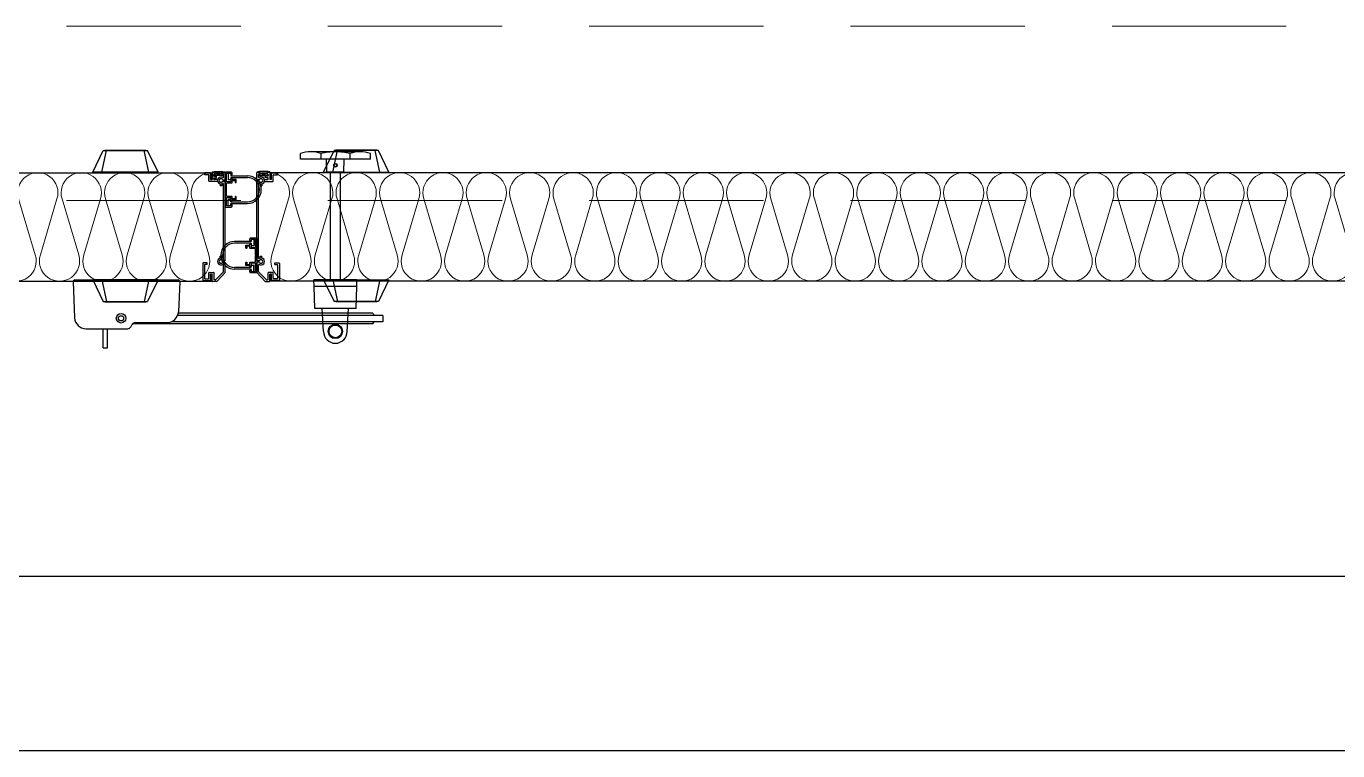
# Model space of a CAD drawing. Header units: millimetres. Extents: x 232323 to 272954, y -5343 to 8721.
# Drawn here: x 254853 to 255605, y 3288 to 3704 of the extents above; entities that cross this region are included whole.
import ezdxf

# ---------------------------------------------------------------- set-up
doc = ezdxf.new("R2010")
doc.units = ezdxf.units.MM
doc.header["$MEASUREMENT"] = 0
doc.linetypes.add('HIDDEN', pattern=[0.375, 0.25, -0.125])
doc.layers.get('0').update_dxf_attribs({"linetype": 'CONTINUOUS'})
for name, color, linetype, lineweight in [('A-DWXM-DOOR', 4, 'CONTINUOUS', 25), ('A-XXXX-HID', 8, 'HIDDEN', 18), ('A-XXXX-INSL2', 8, 'CONTINUOUS', 18), ('A-XXXX-TABL', 7, 'CONTINUOUS', 25)]:
    doc.layers.add(name, color=color, linetype=linetype, lineweight=lineweight)

# ---------------------------------------------------------------- blocks, each defined once
blk = doc.blocks.new('A$C286469B9')
at = {"color": 8}
for p, q in [((-37.5, 25.3), (37.5, 25.3)), ((-37.5, 25.3), (-25.5, 0.3)), ((-27, 25.3), (-21.5, 0.3)), ((27, 25.3), (21.5, 0.3)), ((37.5, 25.3), (25.5, 0.3)), ((25.5, 0.3), (-25.5, 0.3)), ((-23.5, 0.3), (-23.5, 0)), ((23.5, 0), (-23.5, 0)), ((23.5, 0.3), (23.5, 0))]:
    blk.add_line(p, q, dxfattribs=at)
blk = doc.blocks.new('A$C6EF052FC')
at = {"color": 8}
for p, q in [((-34.3, 53.9), (-32.7, 12.5)), ((-32.3, 56), (86, 56)), ((88, 53.9), (86.4, 19.4)), ((321.1, 15.2), (85.5, 15.2)), ((309.6, 17.8), (86.2, 17.8)), ((309.6, 17.8), (311.1, 15.2)), ((321.1, 15.2), (321.1, 8)), ((-19.7, 0), (28.3, 0)), ((0.2, -22), (0, 0)), ((5, -22), (5.2, 0)), ((33.4, 5), (31.8, 2)), ((309.6, 5.4), (33.7, 5.4)), ((36.9, 7), (73.4, 7)), ((321.1, 8), (78.4, 8)), ((309.6, 5.4), (311.1, 8)), ((0.2, -22), (5, -22))]:
    blk.add_line(p, q, dxfattribs=at)
for radius in [5.4, 3]:
    blk.add_circle((20.6, 11.9), radius, dxfattribs=at)
for centre, radius, start, end in [((-32.3, 54), 2, 90, 182.3008), ((86, 54), 2, 357.3709, 90), ((73.4, 20), 13, 270, 357.3709), ((-19.7, 13), 13, 182.3008, 270), ((28.3, 4), 4, 270, 330.2551), ((36.9, 3), 4, 90, 150.2551)]:
    blk.add_arc(centre, radius, start, end, dxfattribs=at)

msp = doc.modelspace()

# ---------------------------------------------------------------- linework, layer by layer
at = {"color": 9}
for p, q in [((255009.92, 3627.25), (255009.92, 3630.5)), ((255044.23, 3631.5), (255015.81, 3631.5)), ((255021.69, 3630.5), (255021.69, 3627.25)), ((255038.34, 3630.5), (255038.34, 3627.25)), ((255050.12, 3627.25), (255050.12, 3630.5)), ((254959.39, 3619.97), (254959.39, 3619.72)), ((254966.39, 3619.97), (254966.39, 3619.72)), ((254985.37, 3619.97), (254985.37, 3619.72)), ((254992.37, 3619.97), (254992.37, 3619.72)), ((255050.12, 3627.25), (255009.92, 3627.25)), ((255025.09, 3619.85), (255024.96, 3627.25)), ((255034.94, 3619.85), (255035.08, 3627.25)), ((254958.12, 3619.42), (254954.87, 3619.42)), ((254954.87, 3619.42), (254954.87, 3618.42)), ((254957.12, 3618.42), (254954.87, 3618.42)), ((254957.37, 3614.82), (254957.37, 3618.17)), ((254962.43, 3614.57), (254957.62, 3614.57)), ((254958.37, 3615.57), (254958.37, 3619.17)), ((254958.37, 3615.57), (254959.34, 3615.57)), ((254959.34, 3619.57), (254959.34, 3615.57)), ((254960.84, 3619.82), (254959.59, 3619.82)), ((254960.34, 3617.57), (254960.34, 3618.57)), ((254960.34, 3617.57), (254961.84, 3617.57)), ((254960.34, 3615.82), (254960.34, 3616.57)), ((254960.34, 3616.57), (254961.84, 3616.57)), ((254960.39, 3618.27), (254961.14, 3618.67)), ((254960.39, 3618.27), (254960.39, 3618.02)), ((254965.39, 3618.02), (254960.39, 3618.02)), ((254960.84, 3618.82), (254960.59, 3618.82)), ((254962.43, 3615.57), (254960.59, 3615.57)), ((254960.84, 3618.82), (254960.84, 3619.82)), ((254961.14, 3619.49), (254961.14, 3618.67)), ((254961.84, 3616.57), (254961.84, 3617.57)), ((254963.89, 3619.42), (254961.89, 3619.42)), ((254961.89, 3619.42), (254961.89, 3618.67)), ((254963.89, 3618.67), (254961.89, 3618.67)), ((254963.87, 3613.13), (254963.87, 3612.05)), ((254963.89, 3619.42), (254963.89, 3618.67)), ((254964.64, 3619.49), (254964.64, 3618.67)), ((254964.64, 3618.67), (254965.39, 3618.27)), ((254966.62, 3619.82), (254964.87, 3619.82)), ((254964.87, 3618.82), (254964.87, 3619.82)), ((254965.62, 3618.82), (254964.87, 3618.82)), ((254964.87, 3613.13), (254964.87, 3612.05)), ((254965.39, 3618.27), (254965.39, 3618.02)), ((254965.43, 3615.48), (254966.62, 3615.48)), ((254965.43, 3614.65), (254966.62, 3614.65)), ((254965.87, 3616.94), (254965.87, 3618.57)), ((254965.87, 3570.49), (254965.87, 3613.2)), ((254966.87, 3615.73), (254966.87, 3619.57)), ((254966.87, 3569.29), (254966.87, 3614.4)), ((254968.52, 3619.05), (254968.52, 3615.55)), ((254970.02, 3619.05), (254968.52, 3619.05)), ((254970.02, 3615.55), (254968.52, 3615.55)), ((254970.02, 3619.05), (254970.02, 3617.8)), ((254970.02, 3617.8), (254979.57, 3617.8)), ((254970.02, 3616.8), (254970.02, 3615.55)), ((254970.02, 3616.8), (254979.57, 3616.8)), ((254984.87, 3615.73), (254984.87, 3619.57)), ((254984.87, 3569.29), (254984.87, 3614.4)), ((254985.12, 3619.82), (254986.87, 3619.82)), ((254986.32, 3615.48), (254985.12, 3615.48)), ((254986.32, 3614.65), (254985.12, 3614.65)), ((254985.87, 3616.94), (254985.87, 3618.57)), ((254985.87, 3570.49), (254985.87, 3613.2)), ((254986.12, 3618.82), (254986.87, 3618.82)), ((254987.12, 3618.67), (254986.37, 3618.27)), ((254986.37, 3618.27), (254986.37, 3618.02)), ((254986.37, 3618.02), (254991.37, 3618.02)), ((254986.87, 3618.82), (254986.87, 3619.82)), ((254986.87, 3613.13), (254986.87, 3612.05)), ((254987.12, 3619.49), (254987.12, 3618.67)), ((254987.87, 3619.42), (254989.87, 3619.42)), ((254987.87, 3619.42), (254987.87, 3618.67)), ((254987.87, 3618.67), (254989.87, 3618.67)), ((254987.87, 3613.13), (254987.87, 3612.05)), ((254989.31, 3615.57), (254991.15, 3615.57)), ((254989.31, 3614.57), (254994.12, 3614.57)), ((254989.87, 3619.42), (254989.87, 3618.67)), ((254989.9, 3616.57), (254989.9, 3617.57)), ((254991.4, 3617.57), (254989.9, 3617.57)), ((254991.4, 3616.57), (254989.9, 3616.57)), ((254990.62, 3619.49), (254990.62, 3618.67)), ((254991.37, 3618.27), (254990.62, 3618.67)), ((254990.9, 3618.82), (254990.9, 3619.82)), ((254990.9, 3619.82), (254992.15, 3619.82)), ((254990.9, 3618.82), (254991.15, 3618.82)), ((254991.37, 3618.27), (254991.37, 3618.02)), ((254991.4, 3617.57), (254991.4, 3618.57)), ((254991.4, 3615.82), (254991.4, 3616.57)), ((254992.4, 3619.57), (254992.4, 3615.57)), ((254993.37, 3615.57), (254992.4, 3615.57)), ((254993.37, 3615.57), (254993.37, 3619.17)), ((254993.62, 3619.42), (254996.87, 3619.42)), ((254994.37, 3614.82), (254994.37, 3618.17)), ((254994.62, 3618.42), (254996.87, 3618.42)), ((254996.87, 3619.42), (254996.87, 3618.42)), ((255034.94, 3619.85), (255025.09, 3619.85)), ((255027.17, 3558.1), (255027.17, 3619.85)), ((255032.87, 3558.1), (255032.87, 3619.85)), ((254964.87, 3612.05), (254963.87, 3612.05)), ((254986.87, 3612.05), (254987.87, 3612.05)), ((254968.52, 3600.65), (254968.52, 3604.15)), ((254970.02, 3604.15), (254968.52, 3604.15)), ((254970.02, 3600.65), (254968.52, 3600.65)), ((254970.02, 3602.9), (254970.02, 3604.15)), ((254970.02, 3602.9), (254979.57, 3602.9)), ((254970.02, 3600.65), (254970.02, 3601.9)), ((254970.02, 3601.9), (254979.57, 3601.9)), ((254981.74, 3580.13), (254972.19, 3580.13)), ((254981.74, 3579.13), (254972.19, 3579.13)), ((254981.74, 3581.38), (254981.74, 3580.13)), ((254981.74, 3581.38), (254983.24, 3581.38)), ((254981.74, 3579.13), (254981.74, 3577.88)), ((254981.74, 3577.88), (254983.24, 3577.88)), ((254983.24, 3581.38), (254983.24, 3577.88)), ((254953.87, 3567.57), (254953.87, 3557.97)), ((254956.37, 3567.82), (254954.12, 3567.82)), ((254956.37, 3566.82), (254956.37, 3567.82)), ((254963.87, 3570.56), (254963.87, 3571.62)), ((254964.87, 3571.62), (254963.87, 3571.62)), ((254964.87, 3570.56), (254964.87, 3571.62)), ((254965.43, 3569.04), (254966.62, 3569.04)), ((254965.43, 3568.2), (254966.62, 3568.2)), ((254966.87, 3562.42), (254966.87, 3567.95)), ((254984.87, 3562.42), (254984.87, 3567.95)), ((254986.32, 3569.04), (254985.12, 3569.04)), ((254986.32, 3568.2), (254985.12, 3568.2)), ((254986.87, 3570.56), (254986.87, 3571.62)), ((254986.87, 3571.62), (254987.87, 3571.62)), ((254987.87, 3570.56), (254987.87, 3571.62)), ((254995.37, 3566.82), (254995.37, 3567.82)), ((254995.37, 3567.82), (254997.62, 3567.82)), ((254997.87, 3567.57), (254997.87, 3557.97)), ((254954.87, 3566.57), (254954.87, 3558.97)), ((254956.37, 3566.82), (254955.12, 3566.82)), ((254957.37, 3558.97), (254957.37, 3562.07)), ((254957.62, 3562.32), (254960.12, 3562.32)), ((254958.37, 3557.97), (254958.37, 3561.32)), ((254958.37, 3561.32), (254959.37, 3561.32)), ((254959.37, 3557.4), (254959.37, 3561.32)), ((254960.37, 3558.4), (254960.37, 3562.07)), ((254961.49, 3558.23), (254965.81, 3562.64)), ((254961.94, 3557.22), (254966.8, 3562.25)), ((254965.87, 3562.8), (254965.87, 3566.75)), ((254981.74, 3565.23), (254972.19, 3565.23)), ((254981.74, 3564.23), (254972.19, 3564.23)), ((254981.74, 3565.23), (254981.74, 3566.48)), ((254981.74, 3566.48), (254983.24, 3566.48)), ((254981.74, 3562.98), (254981.74, 3564.23)), ((254981.74, 3562.98), (254983.24, 3562.98)), ((254983.24, 3562.98), (254983.24, 3566.48)), ((254989.81, 3557.22), (254984.94, 3562.25)), ((254985.87, 3562.8), (254985.87, 3566.75)), ((254990.25, 3558.23), (254985.94, 3562.64)), ((254991.37, 3558.4), (254991.37, 3562.07)), ((254994.12, 3562.32), (254991.62, 3562.32)), ((254993.37, 3561.32), (254992.37, 3561.32)), ((254992.37, 3557.4), (254992.37, 3561.32)), ((254993.37, 3557.97), (254993.37, 3561.32)), ((254994.37, 3558.97), (254994.37, 3562.07)), ((254995.37, 3566.82), (254996.62, 3566.82)), ((254996.87, 3566.57), (254996.87, 3558.97)), ((254954.12, 3557.72), (254958.12, 3557.72)), ((254955.12, 3558.72), (254957.12, 3558.72)), ((254961.76, 3557.15), (254959.62, 3557.15)), ((254961.31, 3558.15), (254960.62, 3558.15)), ((254989.99, 3557.15), (254992.12, 3557.15)), ((254990.44, 3558.15), (254991.12, 3558.15)), ((254997.62, 3557.72), (254993.62, 3557.72)), ((254996.62, 3558.72), (254994.62, 3558.72)), ((255042.39, 3558.1), (255017.64, 3558.1)), ((255017.77, 3554.25), (255017.64, 3558.1)), ((255018.14, 3541.75), (255017.77, 3554.25)), ((255042.27, 3554.25), (255017.77, 3554.25)), ((255041.89, 3541.75), (255042.27, 3554.25)), ((255042.27, 3554.25), (255042.39, 3558.1)), ((255041.89, 3541.75), (255018.14, 3541.75)), ((255023.23, 3528.54), (255022.52, 3541.75)), ((255036.81, 3528.54), (255037.52, 3541.75))]:
    msp.add_line(p, q, dxfattribs=at)
msp.add_line((260366.32, 3288.05), (253178.82, 3288.05))
for points in [[(254970.52, 3616.32), (254970.02, 3616.32), (254970.02, 3614.4), (254967.52, 3614.4), (254967.52, 3619.2), (254970.02, 3619.2), (254970.02, 3618.32), (254970.52, 3618.32, 0.414214), (254970.77, 3618.57), (254970.77, 3619.35, 0.414214), (254970.27, 3619.85), (254967.02, 3619.85, 0.414214), (254966.87, 3619.7), (254966.87, 3619.63, 0.536663), (254966.87, 3619.07), (254966.87, 3600.63, 0.536663), (254966.87, 3600.07), (254966.87, 3600, 0.414214), (254967.02, 3599.85), (254970.27, 3599.85, 0.414214), (254970.77, 3600.35), (254970.77, 3601.12, 0.414214), (254970.52, 3601.37), (254970.02, 3601.37), (254970.02, 3600.5), (254967.52, 3600.5), (254967.52, 3605.3), (254970.02, 3605.3), (254970.02, 3603.37), (254970.52, 3603.37, 0.414214), (254970.77, 3603.62), (254970.77, 3603.95), (254972.87, 3603.95, 0.414214), (254973.12, 3604.2), (254973.12, 3605.6, 0.414214), (254972.87, 3605.85), (254972.72, 3605.85, 0.414214), (254972.47, 3605.6), (254972.47, 3604.6), (254970.77, 3604.6), (254970.77, 3605.7, 0.414214), (254970.52, 3605.95), (254968.02, 3605.95, -0.414214), (254967.52, 3606.45), (254967.52, 3609.6), (254967.37, 3609.85), (254967.52, 3610.1), (254967.52, 3613.25, -0.414214), (254968.02, 3613.75), (254970.52, 3613.75, 0.414214), (254970.77, 3614), (254970.77, 3615.1), (254972.47, 3615.1), (254972.47, 3614.1, 0.414214), (254972.72, 3613.85), (254972.87, 3613.85, 0.414214), (254973.12, 3614.1), (254973.12, 3615.5, 0.414214), (254972.87, 3615.75), (254970.77, 3615.75), (254970.77, 3616.07, 0.414214)], [(254981.24, 3578.66), (254981.74, 3578.66), (254981.74, 3576.73), (254984.24, 3576.73), (254984.24, 3581.53), (254981.74, 3581.53), (254981.74, 3580.66), (254981.24, 3580.66, -0.414214), (254980.99, 3580.91), (254980.99, 3581.68, -0.414214), (254981.49, 3582.18), (254984.74, 3582.18, -0.414214), (254984.89, 3582.03), (254984.89, 3581.96, -0.536663), (254984.89, 3581.4), (254984.89, 3562.96, -0.536663), (254984.89, 3562.4), (254984.89, 3562.33, -0.414214), (254984.74, 3562.18), (254981.49, 3562.18, -0.414214), (254980.99, 3562.68), (254980.99, 3563.46, -0.414214), (254981.24, 3563.71), (254981.74, 3563.71), (254981.74, 3562.83), (254984.24, 3562.83), (254984.24, 3567.63), (254981.74, 3567.63), (254981.74, 3565.71), (254981.24, 3565.71, -0.414214), (254980.99, 3565.96), (254980.99, 3566.28), (254978.89, 3566.28, -0.414214), (254978.64, 3566.53), (254978.64, 3567.93, -0.414214), (254978.89, 3568.18), (254979.04, 3568.18, -0.414214), (254979.29, 3567.93), (254979.29, 3566.93), (254980.99, 3566.93), (254980.99, 3568.03, -0.414214), (254981.24, 3568.28), (254983.74, 3568.28, 0.414214), (254984.24, 3568.78), (254984.24, 3571.93), (254984.39, 3572.18), (254984.24, 3572.43), (254984.24, 3575.58, 0.414214), (254983.74, 3576.08), (254981.24, 3576.08, -0.414214), (254980.99, 3576.33), (254980.99, 3577.43), (254979.29, 3577.43), (254979.29, 3576.43, -0.414214), (254979.04, 3576.18), (254978.89, 3576.18, -0.414214), (254978.64, 3576.43), (254978.64, 3577.83, -0.414214), (254978.89, 3578.08), (254980.99, 3578.08), (254980.99, 3578.41, -0.414214)]]:
    msp.add_lwpolyline(points, format="xyb", close=True, dxfattribs=at)
for centre, radius in [((255030.02, 3623.85), 1.05), ((255030.02, 3623.85), 0.875), ((255030.02, 3528.54), 4.11), ((255030.02, 3528.54), 3.61)]:
    msp.add_circle(centre, radius, dxfattribs=at)
for centre, radius, start, end in [((255015.81, 3613.67), 17.83, 90, 109.28065), ((255015.81, 3613.67), 17.83, 70.71935, 90), ((255030.02, 3596.34), 35.16, 90, 103.69799), ((255030.02, 3596.34), 35.16, 76.30201, 90), ((255044.23, 3613.67), 17.83, 90, 109.28065), ((255044.23, 3613.67), 17.83, 70.71935, 90), ((254957.12, 3618.17), 0.25, 0, 90), ((254957.62, 3614.82), 0.25, 180, 270), ((254958.12, 3619.17), 0.25, 0, 90), ((254959.59, 3619.57), 0.25, 90, 180), ((254960.59, 3618.57), 0.25, 90, 180), ((254960.59, 3615.82), 0.25, 180, 270), ((254964.37, 3615.07), 2, 56.25101, 303.74899), ((254964.37, 3615.07), 1, 32.23095, 327.76905), ((254965.43, 3615.73), 0.25, 212.23095, 270), ((254965.43, 3614.4), 0.25, 90, 147.76905), ((254965.62, 3616.94), 0.25, 236.25101, 0), ((254965.62, 3616.94), 0.25, 236.25101, 0), ((254965.62, 3613.2), 0.25, 0, 123.74899), ((254965.62, 3618.57), 0.25, 0, 90), ((254965.62, 3618.57), 0.25, 0, 90), ((254966.62, 3619.57), 0.25, 0, 90), ((254966.62, 3615.73), 0.25, 270, 0), ((254966.62, 3614.4), 0.25, 0, 90), ((254979.57, 3609.85), 7.95, 270, 90), ((254979.57, 3609.85), 6.95, 270, 90), ((254985.12, 3619.57), 0.25, 90, 180), ((254985.12, 3615.73), 0.25, 180, 270), ((254985.12, 3614.4), 0.25, 90, 180), ((254986.12, 3618.57), 0.25, 90, 180), ((254986.12, 3618.57), 0.25, 90, 180), ((254986.12, 3616.94), 0.25, 180, 303.74899), ((254986.12, 3616.94), 0.25, 180, 303.74899), ((254986.12, 3613.2), 0.25, 56.25101, 180), ((254987.37, 3615.07), 2, 236.25101, 123.74899), ((254986.32, 3615.73), 0.25, 270, 327.76905), ((254986.32, 3614.4), 0.25, 32.23095, 90), ((254987.37, 3615.07), 1, 212.23095, 147.76905), ((254991.15, 3618.57), 0.25, 0, 90), ((254991.15, 3615.82), 0.25, 270, 0), ((254992.15, 3619.57), 0.25, 0, 90), ((254993.62, 3619.17), 0.25, 90, 180), ((254994.12, 3614.82), 0.25, 270, 0), ((254994.62, 3618.17), 0.25, 90, 180), ((254972.19, 3572.18), 7.95, 90, 270), ((254972.19, 3572.18), 6.95, 90, 270), ((254954.12, 3567.57), 0.25, 90, 180), ((254964.37, 3568.62), 2, 56.25101, 303.74899), ((254964.37, 3568.62), 1, 32.23095, 327.76905), ((254965.43, 3569.29), 0.25, 212.23095, 270), ((254965.43, 3567.95), 0.25, 90, 147.76905), ((254965.62, 3570.49), 0.25, 236.25101, 0), ((254966.62, 3569.29), 0.25, 270, 0), ((254966.62, 3567.95), 0.25, 0, 90), ((254985.12, 3569.29), 0.25, 180, 270), ((254985.12, 3567.95), 0.25, 90, 180), ((254986.12, 3570.49), 0.25, 180, 303.74899), ((254987.37, 3568.62), 2, 236.25101, 123.74899), ((254986.32, 3569.29), 0.25, 270, 327.76905), ((254986.32, 3567.95), 0.25, 32.23095, 90), ((254987.37, 3568.62), 1, 212.23095, 147.76905), ((254997.62, 3567.57), 0.25, 0, 90), ((254955.12, 3566.57), 0.25, 90, 180), ((254957.62, 3562.07), 0.25, 90, 180), ((254960.12, 3562.07), 0.25, 0, 90), ((254965.62, 3566.75), 0.25, 0, 123.74899), ((254965.62, 3562.8), 0.25, 318.65836, 0), ((254966.62, 3562.42), 0.25, 306.15475, 0), ((254966.62, 3562.42), 0.25, 315.92816, 0), ((254985.12, 3562.42), 0.25, 180, 224.07184), ((254985.12, 3562.42), 0.25, 180, 233.84525), ((254986.12, 3566.75), 0.25, 56.25101, 180), ((254986.12, 3562.8), 0.25, 180, 221.34164), ((254991.62, 3562.07), 0.25, 90, 180), ((254994.12, 3562.07), 0.25, 0, 90), ((254996.62, 3566.57), 0.25, 0, 90), ((254954.12, 3557.97), 0.25, 180, 270), ((254955.12, 3558.97), 0.25, 180, 270), ((254957.12, 3558.97), 0.25, 270, 0), ((254958.12, 3557.97), 0.25, 270, 0), ((254959.62, 3557.4), 0.25, 180, 270), ((254960.62, 3558.4), 0.25, 180, 270), ((254961.31, 3558.4), 0.25, 270, 318.65836), ((254961.76, 3557.4), 0.25, 270, 318.65836), ((254961.76, 3557.4), 0.25, 270, 315.92816), ((254989.99, 3557.4), 0.25, 221.34164, 270), ((254989.99, 3557.4), 0.25, 224.07184, 270), ((254990.44, 3558.4), 0.25, 221.34164, 270), ((254991.12, 3558.4), 0.25, 270, 0), ((254992.12, 3557.4), 0.25, 270, 0), ((254993.62, 3557.97), 0.25, 180, 270), ((254994.62, 3558.97), 0.25, 180, 270), ((254996.62, 3558.97), 0.25, 270, 0), ((254997.62, 3557.97), 0.25, 270, 0), ((255030.02, 3528.54), 6.79, 180, 0)]:
    msp.add_arc(centre, radius, start, end, dxfattribs=at)
at = {"color": 9, "extrusion": (0, 0, -1)}
for centre, major_axis, ratio, start_param, end_param in [((254962.89, 3619.97), (3.5, 0), 0.085714, 3.141593, 6.283185), ((254990.2, 3619.73), (4.82, 0), 0.062704, 2.261533, 3.134107), ((254987.55, 3619.73), (-4.82, 0), 0.062704, 3.149078, 4.021652)]:
    msp.add_ellipse(centre, major_axis=major_axis, ratio=ratio, start_param=start_param, end_param=end_param, dxfattribs=at)
at = {"color": 9}
for centre, major_axis, ratio, start_param, end_param in [((254988.87, 3619.97), (-3.5, 0), 0.085714, 3.141593, 6.283185), ((254964.21, 3619.73), (4.82, 0), 0.062704, 3.149078, 4.021652), ((254961.56, 3619.73), (-4.82, 0), 0.062704, 2.261533, 3.134107)]:
    msp.add_ellipse(centre, major_axis=major_axis, ratio=ratio, start_param=start_param, end_param=end_param, dxfattribs=at)
at = {"layer": 'A-DWXM-DOOR', "color": 9}
for p, q in [((254306.55, 3619.57), (254958.86, 3619.57)), ((254958.86, 3619.57), (254958.86, 3615.57)), ((255644.32, 3619.57), (254992.89, 3619.57)), ((254992.89, 3619.57), (254992.89, 3615.57)), ((254958.88, 3561.32), (254958.88, 3557.32)), ((254992.87, 3561.32), (254992.87, 3557.32)), ((254306.53, 3557.32), (254958.88, 3557.32)), ((255644.34, 3557.32), (254992.87, 3557.32))]:
    msp.add_line(p, q, dxfattribs=at)
at = {"layer": 'A-XXXX-HID', "ltscale": 400}
for p, q in [((256325.69, 3703.55), (253625.69, 3703.55)), ((256325.69, 3603.55), (253625.69, 3603.55))]:
    msp.add_line(p, q, dxfattribs=at)
at = {"layer": 'A-XXXX-INSL2', "color": 9}
for points in [[(254958.88, 3619.57, 0.509267), (254947.88, 3604.48), (254957.42, 3572.41, -1.37259), (254935.43, 3572.41), (254944.97, 3604.48, 1.37259), (254922.98, 3604.48), (254932.52, 3572.41, -1.37259), (254910.53, 3572.41), (254920.07, 3604.48, 1.37259), (254898.08, 3604.48), (254907.62, 3572.41, -1.37259), (254885.63, 3572.41), (254895.17, 3604.48, 1.37259), (254873.18, 3604.48), (254882.72, 3572.41, -1.37259), (254860.73, 3572.41), (254870.27, 3604.48, 1.37259), (254848.28, 3604.48), (254857.82, 3572.41, -1.37259), (254835.83, 3572.41)], [(254992.16, 3619.57, -0.509267), (255003.15, 3604.48), (254993.61, 3572.41, 1.37259), (255015.6, 3572.41), (255006.06, 3604.48, -1.37259), (255028.05, 3604.48), (255018.51, 3572.41, 1.37259), (255040.5, 3572.41), (255030.96, 3604.48, -1.37259), (255052.95, 3604.48), (255043.41, 3572.41, 1.37259), (255065.4, 3572.41), (255055.86, 3604.48, -1.37259), (255077.85, 3604.48), (255068.31, 3572.41, 1.37259), (255090.3, 3572.41), (255080.76, 3604.48, -1.37259), (255102.75, 3604.48), (255093.21, 3572.41, 1.37259), (255115.2, 3572.41), (255105.66, 3604.48, -1.37259), (255127.65, 3604.48), (255118.11, 3572.41, 1.37259), (255140.1, 3572.41), (255130.56, 3604.48, -1.37259), (255152.55, 3604.48), (255143.01, 3572.41, 1.37259), (255165, 3572.41), (255155.46, 3604.48, -1.37259), (255177.45, 3604.48), (255167.91, 3572.41, 1.37259), (255189.9, 3572.41), (255180.36, 3604.48, -1.37259), (255202.35, 3604.48), (255192.81, 3572.41, 1.37259), (255214.8, 3572.41), (255205.26, 3604.48, -1.37259), (255227.25, 3604.48), (255217.71, 3572.41, 1.37259), (255239.7, 3572.41), (255230.16, 3604.48, -1.37259), (255252.15, 3604.48), (255242.61, 3572.41, 1.37259), (255264.6, 3572.41), (255255.06, 3604.48, -1.37259), (255277.05, 3604.48), (255267.51, 3572.41, 1.37259), (255289.5, 3572.41), (255279.96, 3604.48, -1.37259), (255301.95, 3604.48), (255292.41, 3572.41, 1.37259), (255314.4, 3572.41), (255304.86, 3604.48, -1.37259), (255326.85, 3604.48), (255317.31, 3572.41, 1.37259), (255339.3, 3572.41), (255329.76, 3604.48, -1.37259), (255351.75, 3604.48), (255342.21, 3572.41, 1.37259), (255364.2, 3572.41), (255354.66, 3604.48, -1.37259), (255376.65, 3604.48), (255367.11, 3572.41, 1.37259), (255389.1, 3572.41), (255379.56, 3604.48, -1.37259), (255401.55, 3604.48), (255392.01, 3572.41, 1.37259), (255414, 3572.41), (255404.46, 3604.48, -1.37259), (255426.45, 3604.48), (255416.91, 3572.41, 1.37259), (255438.9, 3572.41), (255429.36, 3604.48, -1.37259), (255451.35, 3604.48), (255441.81, 3572.41, 1.37259), (255463.8, 3572.41), (255454.26, 3604.48, -1.37259), (255476.25, 3604.48), (255466.71, 3572.41, 1.37259), (255488.7, 3572.41), (255479.16, 3604.48, -1.37259), (255501.15, 3604.48), (255491.61, 3572.41, 1.37259), (255513.6, 3572.41), (255504.06, 3604.48, -1.37259), (255526.05, 3604.48), (255516.51, 3572.41, 1.37259), (255538.5, 3572.41), (255528.96, 3604.48, -1.37259), (255550.95, 3604.48), (255541.41, 3572.41, 1.37259), (255563.4, 3572.41), (255553.86, 3604.48, -1.37259), (255575.85, 3604.48), (255566.31, 3572.41, 1.37259), (255588.3, 3572.41), (255578.76, 3604.48, -1.37259), (255600.75, 3604.48), (255591.21, 3572.41, 1.37259), (255613.2, 3572.41), (255603.66, 3604.48, -1.37259), (255625.65, 3604.48)]]:
    msp.add_lwpolyline(points, format="xyb", dxfattribs=at)
at = {"layer": 'A-XXXX-TABL'}
msp.add_line((260366.32, 3388.05), (253178.82, 3388.05), dxfattribs=at)

# ---------------------------------------------------------------- block references
at = {"color": 9, "yscale": 0.5, "zscale": 0.5, "rotation": 180}
for p, xscale in [((254909.52, 3632.5), 0.5), ((255042.02, 3632.5), -0.5)]:
    msp.add_blockref('A$C286469B9', p, dxfattribs=dict(at, xscale=xscale))
at = {"color": 9, "yscale": 0.5, "zscale": 0.5}
for name, p, xscale in [('A$C6EF052FC', (254896.72, 3530.1), 0.5), ('A$C286469B9', (254909.52, 3545.45), -0.5), ('A$C286469B9', (255042.02, 3545.45), 0.5)]:
    msp.add_blockref(name, p, dxfattribs=dict(at, xscale=xscale))

doc.saveas('drawing.dxf')
